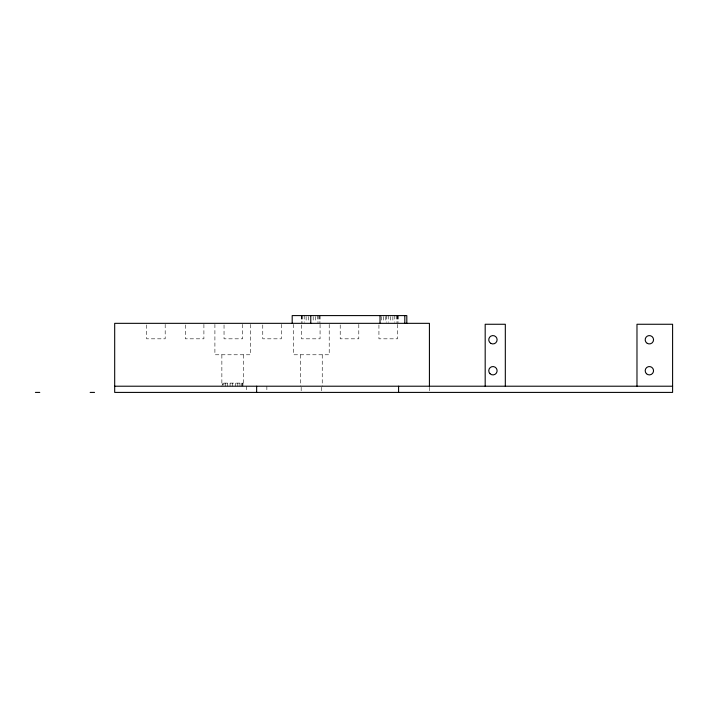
<?xml version="1.0" encoding="UTF-8"?>
<svg xmlns="http://www.w3.org/2000/svg" width="708" height="708" viewBox="0 0 708 708"><rect width="100%" height="100%" fill="white"/><g stroke="black" fill="none" stroke-linecap="round" stroke-linejoin="round"><path stroke-width="0.53" stroke-dasharray="3.54 2.66" d="M429.42 387.249L429.42 391.382M398.613 315.591L398.613 322.361M397.515 315.591L397.515 322.361M397.515 324.361L397.515 338.822L378.93 338.822L378.93 324.361M397.197 315.591L397.197 322.361M396.268 315.591L396.268 322.361M394.799 315.591L394.799 322.361M392.869 316.556L392.869 322.361M390.63 316.556L390.63 322.361M388.223 315.591L388.223 322.361M386.223 315.591L386.223 322.361M385.816 316.556L385.816 322.361M383.577 316.556L383.577 322.361M381.656 316.556L381.656 322.361M358.797 324.361L358.797 338.822L340.212 338.822L340.212 324.361M329.211 324.414L329.211 354.779L293.59 354.779L293.59 324.414M322.237 354.779L322.237 386.214M321.618 387.249L321.618 392.409M320.069 315.591L320.069 322.361M320.069 324.361L320.069 338.822L301.484 338.822L301.484 324.361M319.759 315.591L319.759 322.361M318.83 315.591L318.83 322.361M317.352 315.591L317.352 322.361M315.423 316.556L315.423 322.361M313.184 316.556L313.184 322.361M308.369 316.556L308.369 322.361M306.13 316.556L306.13 322.361M304.21 315.591L304.21 322.361M302.732 315.591L302.732 322.361M301.803 315.591L301.803 322.361M301.484 315.591L301.484 322.361M301.174 387.249L301.174 392.409M300.555 354.779L300.555 386.214M281.35 324.361L281.35 338.822L262.765 338.822L262.765 324.361M266.863 386.214L266.863 391.382M250.526 324.414L250.526 354.779L214.905 354.779L214.905 324.414M246.411 386.214L246.411 391.382M243.561 354.779L243.561 385.134M242.933 386.214L242.941 383.116L222.489 383.116L222.498 385.187M242.632 324.361L242.632 338.822L224.038 338.822L224.038 324.361M242.587 383.116L242.587 386.214M241.561 383.116L241.561 386.214M239.941 383.116L239.941 386.214M237.826 383.116L237.826 386.214M235.357 383.116L235.357 386.214M232.711 383.116L232.711 386.214M230.073 383.116L230.073 386.214M227.604 383.116L227.604 386.214M225.489 383.116L225.489 386.214M223.87 383.116L223.87 385.187M222.843 383.116L222.843 385.187M221.869 354.779L221.869 386.214M203.904 324.361L203.904 338.822L185.319 338.822L185.319 324.361M165.185 324.361L165.185 338.822L146.6 338.822L146.6 324.361"/><path stroke-width="1.06" d="M114.687 386.214L672.6 386.214M35.4 392.409L39.781 392.409M90.164 392.409L94.545 392.409M636.979 386.214L636.979 324.264L672.6 324.264L672.6 392.409L114.687 392.409L114.687 323.335L429.42 323.335L429.42 386.214M505.317 386.214L505.317 324.264L485.184 324.264L485.184 386.214M406.808 323.335L406.808 315.591L292.192 315.591L292.192 323.335M404.808 315.591L404.808 323.335M398.586 386.214L398.586 392.409M380.028 315.591L380.028 323.335M310.777 315.591L310.777 323.335M256.641 386.214L256.641 392.409M647.271 343.371A4.186 4.186 0 0 0 653.546 339.751A4.186 4.186 0 0 0 647.271 336.132A4.186 4.186 0 0 0 647.271 343.371M489.971 373.682A4.186 4.186 0 0 0 496.972 371.806A4.186 4.186 0 0 0 491.848 366.691A4.186 4.186 0 0 0 489.971 373.682M646.413 373.682A4.186 4.186 0 0 0 653.404 371.806A4.186 4.186 0 0 0 648.28 366.691A4.186 4.186 0 0 0 646.413 373.682M490.839 343.371A4.186 4.186 0 0 0 497.113 339.751A4.186 4.186 0 0 0 490.839 336.132A4.186 4.186 0 0 0 490.839 343.371"/></g></svg>
